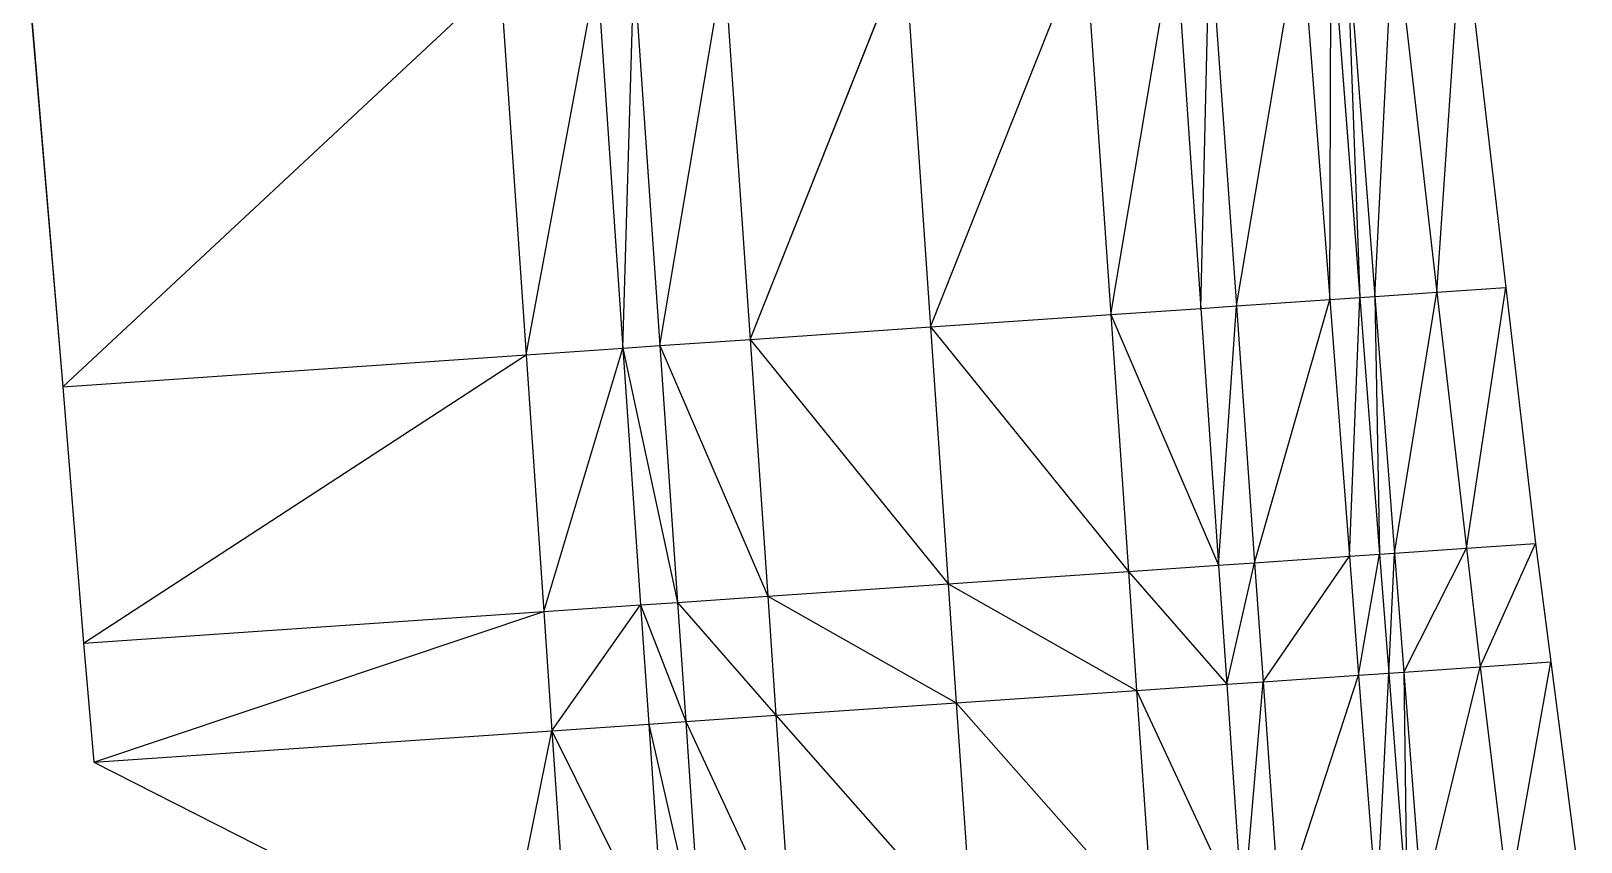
# Model space of a CAD drawing. Extents: x 2195426 to 2196998, y 328445 to 330532.
# Drawn here: x 2196039.1 to 2196142, y 328862.6 to 328916.4 of the extents above; entities that cross this region are included whole.
import ezdxf

# ---------------------------------------------------------------- set-up
doc = ezdxf.new("R2010")
doc.units = 0
doc.layers.add('LS-TIN-BOTTOM', color=1, linetype='CONTINUOUS')
doc.layers.add('LS-TIN-TOP', color=3, linetype='CONTINUOUS')

msp = doc.modelspace()

# ---------------------------------------------------------------- linework, layer by layer
at = {"layer": 'LS-TIN-BOTTOM'}
for p, q in [((2196132.4578, 328899.0453, 1203.5656), (2196134.1508, 328924.221, 1205.1772)), ((2196134.1508, 328924.221, 1205.1772), (2196137.0294, 328899.3599, 1206.3151)), ((2196119.1442, 328898.1291, 1200.436), (2196123.4338, 328923.4835, 1199.2225)), ((2196123.4338, 328923.4835, 1199.2225), (2196125.3417, 328898.5556, 1199.2061)), ((2196125.3417, 328898.5556, 1199.2061), (2196125.4291, 328923.6208, 1198.6225)), ((2196125.4291, 328923.6208, 1198.6225), (2196127.3369, 328898.6929, 1198.6061)), ((2196126.4268, 328923.6894, 1198.6225), (2196127.3369, 328898.6929, 1198.6061)), ((2196126.4268, 328923.6894, 1198.6225), (2196128.3346, 328898.7616, 1198.6061)), ((2196128.3346, 328898.7616, 1198.6061), (2196129.6013, 328923.9079, 1202.441)), ((2196129.6013, 328923.9079, 1202.441), (2196132.4578, 328899.0453, 1203.5656)), ((2196098.8321, 328896.7313, 1201.134), (2196109.0875, 328922.4962, 1201.0281)), ((2196109.0875, 328922.4962, 1201.0281), (2196110.8039, 328897.5552, 1201.0762)), ((2196110.8039, 328897.5552, 1201.0762), (2196115.0734, 328922.9081, 1200.8818)), ((2196115.0734, 328922.9081, 1200.8818), (2196116.7897, 328897.9671, 1200.9033)), ((2196116.7897, 328897.9671, 1200.9033), (2196117.3756, 328923.0666, 1200.4249)), ((2196117.3756, 328923.0666, 1200.4249), (2196119.1442, 328898.1291, 1200.436)), ((2196086.8605, 328895.9075, 1200.99), (2196097.1157, 328921.6724, 1201.0328)), ((2196097.1157, 328921.6724, 1201.0328), (2196098.8321, 328896.7313, 1201.134)), ((2196071.9922, 328894.8843, 1199.0111), (2196076.7124, 328920.2683, 1200.1873)), ((2196076.7124, 328920.2683, 1200.1873), (2196078.4287, 328895.3273, 1200.2885)), ((2196078.4287, 328895.3273, 1200.2885), (2196079.1583, 328920.4366, 1200.6726)), ((2196079.1583, 328920.4366, 1200.6726), (2196080.8746, 328895.4956, 1200.7738)), ((2196080.8746, 328895.4956, 1200.7738), (2196085.1442, 328920.8485, 1200.8888)), ((2196085.1442, 328920.8485, 1200.8888), (2196086.8605, 328895.9075, 1200.99)), ((2196041.2564, 328892.7692, 1192.8494), (2196070.2759, 328919.8254, 1198.9099)), ((2196070.2759, 328919.8254, 1198.9099), (2196071.9922, 328894.8843, 1199.0111)), ((2196039.1366, 328917.6825, 1192.6673), (2196041.2564, 328892.7692, 1192.8494)), ((2196119.1442, 328898.1291, 1200.436), (2196125.3417, 328898.5556, 1199.2061)), ((2196120.3541, 328881.0913, 1200.4433), (2196125.3417, 328898.5556, 1199.2061)), ((2196125.3417, 328898.5556, 1199.2061), (2196127.3369, 328898.6929, 1198.6061)), ((2196125.3417, 328898.5556, 1199.2061), (2196126.6503, 328881.5246, 1199.1938)), ((2196126.6503, 328881.5246, 1199.1938), (2196127.3369, 328898.6929, 1198.6061)), ((2196127.3369, 328898.6929, 1198.6061), (2196128.3346, 328898.7616, 1198.6061)), ((2196127.3369, 328898.6929, 1198.6061), (2196128.6456, 328881.6619, 1198.5938)), ((2196128.3346, 328898.7616, 1198.6061), (2196132.4578, 328899.0453, 1203.5656)), ((2196128.3346, 328898.7616, 1198.6061), (2196128.6456, 328881.6619, 1198.5938)), ((2196128.3346, 328898.7616, 1198.6061), (2196129.6432, 328881.7305, 1198.5938)), ((2196129.6432, 328881.7305, 1198.5938), (2196132.4578, 328899.0453, 1203.5656)), ((2196132.4578, 328899.0453, 1203.5656), (2196137.0294, 328899.3599, 1206.3151)), ((2196132.4578, 328899.0453, 1203.5656), (2196134.4157, 328882.059, 1204.3343)), ((2196134.4157, 328882.059, 1204.3343), (2196137.0294, 328899.3599, 1206.3151)), ((2196137.0294, 328899.3599, 1206.3151), (2196138.9873, 328882.3736, 1207.0838)), ((2196098.8321, 328896.7313, 1201.134), (2196110.8039, 328897.5552, 1201.0762)), ((2196110.8039, 328897.5552, 1201.0762), (2196116.7897, 328897.9671, 1200.9033)), ((2196110.8039, 328897.5552, 1201.0762), (2196111.9765, 328880.5148, 1201.1091)), ((2196110.8039, 328897.5552, 1201.0762), (2196117.9624, 328880.9267, 1200.9179)), ((2196116.7897, 328897.9671, 1200.9033), (2196119.1442, 328898.1291, 1200.436)), ((2196116.7897, 328897.9671, 1200.9033), (2196117.9624, 328880.9267, 1200.9179)), ((2196117.9624, 328880.9267, 1200.9179), (2196119.1442, 328898.1291, 1200.436)), ((2196119.1442, 328898.1291, 1200.436), (2196120.3541, 328881.0913, 1200.4433)), ((2196086.8605, 328895.9075, 1200.99), (2196098.8321, 328896.7313, 1201.134)), ((2196098.8321, 328896.7313, 1201.134), (2196100.0047, 328879.6909, 1201.2031)), ((2196098.8321, 328896.7313, 1201.134), (2196111.9765, 328880.5148, 1201.1091)), ((2196078.4287, 328895.3273, 1200.2885), (2196080.8746, 328895.4956, 1200.7738)), ((2196080.8746, 328895.4956, 1200.7738), (2196086.8605, 328895.9075, 1200.99)), ((2196080.8746, 328895.4956, 1200.7738), (2196082.0473, 328878.4552, 1200.8429)), ((2196080.8746, 328895.4956, 1200.7738), (2196088.0331, 328878.8671, 1201.0591)), ((2196086.8605, 328895.9075, 1200.99), (2196088.0331, 328878.8671, 1201.0591)), ((2196086.8605, 328895.9075, 1200.99), (2196100.0047, 328879.6909, 1201.2031)), ((2196041.2564, 328892.7692, 1192.8494), (2196071.9922, 328894.8843, 1199.0111)), ((2196042.6188, 328875.7419, 1192.9566), (2196071.9922, 328894.8843, 1199.0111)), ((2196071.9922, 328894.8843, 1199.0111), (2196078.4287, 328895.3273, 1200.2885)), ((2196071.9922, 328894.8843, 1199.0111), (2196073.1649, 328877.8439, 1199.0803)), ((2196073.1649, 328877.8439, 1199.0803), (2196078.4287, 328895.3273, 1200.2885)), ((2196078.4287, 328895.3273, 1200.2885), (2196079.6014, 328878.2869, 1200.3577)), ((2196078.4287, 328895.3273, 1200.2885), (2196082.0473, 328878.4552, 1200.8429)), ((2196041.2564, 328892.7692, 1192.8494), (2196042.6188, 328875.7419, 1192.9566)), ((2196129.6432, 328881.7305, 1198.5938), (2196134.4157, 328882.059, 1204.3343)), ((2196130.2514, 328873.8344, 1198.5911), (2196134.4157, 328882.059, 1204.3343)), ((2196134.4157, 328882.059, 1204.3343), (2196138.9873, 328882.3736, 1207.0838)), ((2196134.4157, 328882.059, 1204.3343), (2196135.3223, 328874.1833, 1204.6906)), ((2196135.3223, 328874.1833, 1204.6906), (2196138.9873, 328882.3736, 1207.0838)), ((2196138.9873, 328882.3736, 1207.0838), (2196140.0122, 328874.5061, 1207.5112)), ((2196117.9624, 328880.9267, 1200.9179), (2196120.3541, 328881.0913, 1200.4433)), ((2196118.506, 328873.0261, 1200.9281), (2196120.3541, 328881.0913, 1200.4433)), ((2196120.3541, 328881.0913, 1200.4433), (2196126.6503, 328881.5246, 1199.1938)), ((2196120.3541, 328881.0913, 1200.4433), (2196120.9154, 328873.1919, 1200.4499)), ((2196120.9154, 328873.1919, 1200.4499), (2196126.6503, 328881.5246, 1199.1938)), ((2196126.6503, 328881.5246, 1199.1938), (2196128.6456, 328881.6619, 1198.5938)), ((2196126.6503, 328881.5246, 1199.1938), (2196127.2585, 328873.6284, 1199.1911)), ((2196127.2585, 328873.6284, 1199.1911), (2196128.6456, 328881.6619, 1198.5938)), ((2196128.6456, 328881.6619, 1198.5938), (2196129.6432, 328881.7305, 1198.5938)), ((2196128.6456, 328881.6619, 1198.5938), (2196129.2538, 328873.7657, 1198.5911)), ((2196129.2538, 328873.7657, 1198.5911), (2196129.6432, 328881.7305, 1198.5938)), ((2196129.6432, 328881.7305, 1198.5938), (2196130.2514, 328873.8344, 1198.5911)), ((2196100.0047, 328879.6909, 1201.2031), (2196111.9765, 328880.5148, 1201.1091)), ((2196111.9765, 328880.5148, 1201.1091), (2196117.9624, 328880.9267, 1200.9179)), ((2196111.9765, 328880.5148, 1201.1091), (2196112.5202, 328872.6142, 1201.1276)), ((2196111.9765, 328880.5148, 1201.1091), (2196118.506, 328873.0261, 1200.9281)), ((2196117.9624, 328880.9267, 1200.9179), (2196118.506, 328873.0261, 1200.9281)), ((2196088.0331, 328878.8671, 1201.0591), (2196100.0047, 328879.6909, 1201.2031)), ((2196100.0047, 328879.6909, 1201.2031), (2196100.5484, 328871.7903, 1201.2385)), ((2196100.0047, 328879.6909, 1201.2031), (2196112.5202, 328872.6142, 1201.1276)), ((2196073.1649, 328877.8439, 1199.0803), (2196079.6014, 328878.2869, 1200.3577)), ((2196073.7086, 328869.9433, 1199.1156), (2196079.6014, 328878.2869, 1200.3577)), ((2196079.6014, 328878.2869, 1200.3577), (2196082.0473, 328878.4552, 1200.8429)), ((2196079.6014, 328878.2869, 1200.3577), (2196080.145, 328870.3863, 1200.393)), ((2196079.6014, 328878.2869, 1200.3577), (2196082.591, 328870.5546, 1200.8783)), ((2196082.0473, 328878.4552, 1200.8429), (2196088.0331, 328878.8671, 1201.0591)), ((2196082.0473, 328878.4552, 1200.8429), (2196082.591, 328870.5546, 1200.8783)), ((2196082.0473, 328878.4552, 1200.8429), (2196088.5768, 328870.9665, 1201.0945)), ((2196088.0331, 328878.8671, 1201.0591), (2196088.5768, 328870.9665, 1201.0945)), ((2196088.0331, 328878.8671, 1201.0591), (2196100.5484, 328871.7903, 1201.2385)), ((2196042.6188, 328875.7419, 1192.9566), (2196073.1649, 328877.8439, 1199.0803)), ((2196043.3007, 328867.8508, 1193.0197), (2196073.1649, 328877.8439, 1199.0803)), ((2196073.1649, 328877.8439, 1199.0803), (2196073.7086, 328869.9433, 1199.1156)), ((2196042.6188, 328875.7419, 1192.9566), (2196043.3007, 328867.8508, 1193.0197)), ((2196129.2538, 328873.7657, 1198.5911), (2196130.2514, 328873.8344, 1198.5911)), ((2196130.2514, 328873.8344, 1198.5911), (2196135.3223, 328874.1833, 1204.6906)), ((2196130.2514, 328873.8344, 1198.5911), (2196130.4552, 328858.2046, 1198.6047)), ((2196130.2514, 328873.8344, 1198.5911), (2196131.4528, 328858.2733, 1198.6047)), ((2196131.4528, 328858.2733, 1198.6047), (2196135.3223, 328874.1833, 1204.6906)), ((2196135.3223, 328874.1833, 1204.6906), (2196140.0122, 328874.5061, 1207.5112)), ((2196135.3223, 328874.1833, 1204.6906), (2196137.207, 328858.6693, 1205.526)), ((2196137.207, 328858.6693, 1205.526), (2196140.0122, 328874.5061, 1207.5112)), ((2196140.0122, 328874.5061, 1207.5112), (2196142.0164, 328859.0002, 1208.4184)), ((2196112.5202, 328872.6142, 1201.1276), (2196118.506, 328873.0261, 1200.9281)), ((2196118.506, 328873.0261, 1200.9281), (2196120.9154, 328873.1919, 1200.4499)), ((2196118.506, 328873.0261, 1200.9281), (2196119.5775, 328857.4561, 1200.9673)), ((2196119.5775, 328857.4561, 1200.9673), (2196120.9154, 328873.1919, 1200.4499)), ((2196120.9154, 328873.1919, 1200.4499), (2196127.2585, 328873.6284, 1199.1911)), ((2196120.9154, 328873.1919, 1200.4499), (2196122.0224, 328857.6243, 1200.4821)), ((2196122.0224, 328857.6243, 1200.4821), (2196127.2585, 328873.6284, 1199.1911)), ((2196127.2585, 328873.6284, 1199.1911), (2196129.2538, 328873.7657, 1198.5911)), ((2196127.2585, 328873.6284, 1199.1911), (2196128.4599, 328858.0673, 1199.2047)), ((2196128.4599, 328858.0673, 1199.2047), (2196129.2538, 328873.7657, 1198.5911)), ((2196129.2538, 328873.7657, 1198.5911), (2196130.4552, 328858.2046, 1198.6047)), ((2196088.5768, 328870.9665, 1201.0945), (2196100.5484, 328871.7903, 1201.2385)), ((2196100.5484, 328871.7903, 1201.2385), (2196112.5202, 328872.6142, 1201.1276)), ((2196100.5484, 328871.7903, 1201.2385), (2196101.6199, 328856.2203, 1201.3275)), ((2196100.5484, 328871.7903, 1201.2385), (2196113.5917, 328857.0442, 1201.1835)), ((2196112.5202, 328872.6142, 1201.1276), (2196113.5917, 328857.0442, 1201.1835)), ((2196112.5202, 328872.6142, 1201.1276), (2196119.5775, 328857.4561, 1200.9673)), ((2196082.591, 328870.5546, 1200.8783), (2196088.5768, 328870.9665, 1201.0945)), ((2196088.5768, 328870.9665, 1201.0945), (2196089.6483, 328855.3965, 1201.1835)), ((2196088.5768, 328870.9665, 1201.0945), (2196101.6199, 328856.2203, 1201.3275)), ((2196043.3007, 328867.8508, 1193.0197), (2196073.7086, 328869.9433, 1199.1156)), ((2196070.4822, 328854.0776, 1198.3431), (2196073.7086, 328869.9433, 1199.1156)), ((2196073.7086, 328869.9433, 1199.1156), (2196080.145, 328870.3863, 1200.393)), ((2196073.7086, 328869.9433, 1199.1156), (2196074.78, 328854.3733, 1199.2047)), ((2196073.7086, 328869.9433, 1199.1156), (2196081.2165, 328854.8163, 1200.4821)), ((2196080.145, 328870.3863, 1200.393), (2196082.591, 328870.5546, 1200.8783)), ((2196080.145, 328870.3863, 1200.393), (2196081.2165, 328854.8163, 1200.4821)), ((2196080.145, 328870.3863, 1200.393), (2196083.6624, 328854.9846, 1200.9673)), ((2196082.591, 328870.5546, 1200.8783), (2196083.6624, 328854.9846, 1200.9673)), ((2196082.591, 328870.5546, 1200.8783), (2196089.6483, 328855.3965, 1201.1835)), ((2196043.3007, 328867.8508, 1193.0197), (2196070.4822, 328854.0776, 1198.3431))]:
    msp.add_line(p, q, dxfattribs=at)
at = {"layer": 'LS-TIN-TOP'}
for p, q in [((2196132.457786, 328899.045326, 1212.100093), (2196134.150846, 328924.220961, 1214.786056)), ((2196134.150846, 328924.220961, 1214.786056), (2196137.02941, 328899.359926, 1216.682529)), ((2196119.144249, 328898.129146, 1206.884018), (2196123.433838, 328923.483462, 1204.861623)), ((2196123.433838, 328923.483462, 1204.861623), (2196125.341665, 328898.555626, 1204.834191)), ((2196125.341665, 328898.555626, 1204.834191), (2196125.429119, 328923.620769, 1203.861623)), ((2196125.429119, 328923.620769, 1203.861623), (2196127.336946, 328898.692932, 1203.834191)), ((2196126.426759, 328923.689422, 1203.861623), (2196127.336946, 328898.692932, 1203.834191)), ((2196126.426759, 328923.689422, 1203.861623), (2196128.334586, 328898.761586, 1203.834191)), ((2196128.334586, 328898.761586, 1203.834191), (2196129.601331, 328923.907883, 1210.225781)), ((2196129.601331, 328923.907883, 1210.225781), (2196132.457786, 328899.045326, 1212.100093)), ((2196098.832073, 328896.73135, 1208.047324), (2196109.087526, 328922.496211, 1207.870913)), ((2196109.087526, 328922.496211, 1207.870913), (2196110.803859, 328897.555197, 1207.951074)), ((2196110.803859, 328897.555197, 1207.951074), (2196115.07337, 328922.908131, 1207.62703)), ((2196115.07337, 328922.908131, 1207.62703), (2196116.789703, 328897.967116, 1207.662856)), ((2196116.789703, 328897.967116, 1207.662856), (2196117.375572, 328923.066559, 1206.865546)), ((2196117.375572, 328923.066559, 1206.865546), (2196119.144249, 328898.129146, 1206.884018)), ((2196086.860485, 328895.907517, 1207.807326), (2196097.115739, 328921.672364, 1207.878662)), ((2196097.115739, 328921.672364, 1207.878662), (2196098.832073, 328896.73135, 1208.047324)), ((2196071.992223, 328894.884347, 1204.509258), (2196076.712381, 328920.268293, 1206.46963)), ((2196076.712381, 328920.268293, 1206.46963), (2196078.428714, 328895.327278, 1206.638292)), ((2196078.428714, 328895.327278, 1206.638292), (2196079.158309, 328920.436611, 1207.278376)), ((2196079.158309, 328920.436611, 1207.278376), (2196080.874642, 328895.495597, 1207.447038)), ((2196080.874642, 328895.495597, 1207.447038), (2196085.144152, 328920.848531, 1207.638664)), ((2196085.144152, 328920.848531, 1207.638664), (2196086.860485, 328895.907517, 1207.807326)), ((2196041.256437, 328892.769242, 1194.239765), (2196070.27589, 328919.825361, 1204.340596)), ((2196070.27589, 328919.825361, 1204.340596), (2196071.992223, 328894.884347, 1204.509258)), ((2196039.136629, 328917.682491, 1193.936294), (2196041.256437, 328892.769242, 1194.239765)), ((2196119.144249, 328898.129146, 1206.884018), (2196125.341665, 328898.555626, 1204.834191)), ((2196120.354098, 328881.091295, 1206.896175), (2196125.341665, 328898.555626, 1204.834191)), ((2196125.341665, 328898.555626, 1204.834191), (2196127.336946, 328898.692932, 1203.834191)), ((2196125.341665, 328898.555626, 1204.834191), (2196126.650271, 328881.52457, 1204.813754)), ((2196126.650271, 328881.52457, 1204.813754), (2196127.336946, 328898.692932, 1203.834191)), ((2196127.336946, 328898.692932, 1203.834191), (2196128.334586, 328898.761586, 1203.834191)), ((2196127.336946, 328898.692932, 1203.834191), (2196128.645552, 328881.661877, 1203.813754)), ((2196128.334586, 328898.761586, 1203.834191), (2196132.457786, 328899.045326, 1212.100093)), ((2196128.334586, 328898.761586, 1203.834191), (2196128.645552, 328881.661877, 1203.813754)), ((2196128.334586, 328898.761586, 1203.834191), (2196129.643192, 328881.73053, 1203.813754)), ((2196129.643192, 328881.73053, 1203.813754), (2196132.457786, 328899.045326, 1212.100093)), ((2196132.457786, 328899.045326, 1212.100093), (2196137.02941, 328899.359926, 1216.682529)), ((2196132.457786, 328899.045326, 1212.100093), (2196134.415658, 328882.058951, 1213.381259)), ((2196134.415658, 328882.058951, 1213.381259), (2196137.02941, 328899.359926, 1216.682529)), ((2196137.02941, 328899.359926, 1216.682529), (2196138.987283, 328882.37355, 1217.963696)), ((2196098.832073, 328896.73135, 1208.047324), (2196110.803859, 328897.555197, 1207.951074)), ((2196110.803859, 328897.555197, 1207.951074), (2196116.789703, 328897.967116, 1207.662856)), ((2196110.803859, 328897.555197, 1207.951074), (2196111.976507, 328880.514785, 1208.005843)), ((2196110.803859, 328897.555197, 1207.951074), (2196117.962351, 328880.926705, 1207.687318)), ((2196116.789703, 328897.967116, 1207.662856), (2196119.144249, 328898.129146, 1206.884018)), ((2196116.789703, 328897.967116, 1207.662856), (2196117.962351, 328880.926705, 1207.687318)), ((2196117.962351, 328880.926705, 1207.687318), (2196119.144249, 328898.129146, 1206.884018)), ((2196119.144249, 328898.129146, 1206.884018), (2196120.354098, 328881.091295, 1206.896175)), ((2196086.860485, 328895.907517, 1207.807326), (2196098.832073, 328896.73135, 1208.047324)), ((2196098.832073, 328896.73135, 1208.047324), (2196100.00472, 328879.690938, 1208.162559)), ((2196098.832073, 328896.73135, 1208.047324), (2196111.976507, 328880.514785, 1208.005843)), ((2196078.428714, 328895.327278, 1206.638292), (2196080.874642, 328895.495597, 1207.447038)), ((2196080.874642, 328895.495597, 1207.447038), (2196086.860485, 328895.907517, 1207.807326)), ((2196080.874642, 328895.495597, 1207.447038), (2196082.04729, 328878.455185, 1207.562272)), ((2196080.874642, 328895.495597, 1207.447038), (2196088.033133, 328878.867105, 1207.922561)), ((2196086.860485, 328895.907517, 1207.807326), (2196088.033133, 328878.867105, 1207.922561)), ((2196086.860485, 328895.907517, 1207.807326), (2196100.00472, 328879.690938, 1208.162559)), ((2196041.256437, 328892.769242, 1194.239765), (2196071.992223, 328894.884347, 1204.509258)), ((2196042.618794, 328875.741886, 1194.418386), (2196071.992223, 328894.884347, 1204.509258)), ((2196071.992223, 328894.884347, 1204.509258), (2196078.428714, 328895.327278, 1206.638292)), ((2196071.992223, 328894.884347, 1204.509258), (2196073.164871, 328877.843936, 1204.624492)), ((2196073.164871, 328877.843936, 1204.624492), (2196078.428714, 328895.327278, 1206.638292)), ((2196078.428714, 328895.327278, 1206.638292), (2196079.601361, 328878.286867, 1206.753526)), ((2196078.428714, 328895.327278, 1206.638292), (2196082.04729, 328878.455185, 1207.562272)), ((2196041.256437, 328892.769242, 1194.239765), (2196042.618794, 328875.741886, 1194.418386)), ((2196129.643192, 328881.73053, 1203.813754), (2196134.415658, 328882.058951, 1213.381259)), ((2196130.251391, 328873.834367, 1203.809299), (2196134.415658, 328882.058951, 1213.381259)), ((2196134.415658, 328882.058951, 1213.381259), (2196138.987283, 328882.37355, 1217.963696)), ((2196134.415658, 328882.058951, 1213.381259), (2196135.322308, 328874.183326, 1213.975119)), ((2196135.322308, 328874.183326, 1213.975119), (2196138.987283, 328882.37355, 1217.963696)), ((2196138.987283, 328882.37355, 1217.963696), (2196140.012157, 328874.506061, 1218.676059)), ((2196117.962351, 328880.926705, 1207.687318), (2196120.354098, 328881.091295, 1206.896175)), ((2196118.506036, 328873.026102, 1207.704165), (2196120.354098, 328881.091295, 1206.896175)), ((2196120.354098, 328881.091295, 1206.896175), (2196126.650271, 328881.52457, 1204.813754)), ((2196120.354098, 328881.091295, 1206.896175), (2196120.915422, 328873.191906, 1206.907188)), ((2196120.915422, 328873.191906, 1206.907188), (2196126.650271, 328881.52457, 1204.813754)), ((2196126.650271, 328881.52457, 1204.813754), (2196128.645552, 328881.661877, 1203.813754)), ((2196126.650271, 328881.52457, 1204.813754), (2196127.25847, 328873.628407, 1204.809299)), ((2196127.25847, 328873.628407, 1204.809299), (2196128.645552, 328881.661877, 1203.813754)), ((2196128.645552, 328881.661877, 1203.813754), (2196129.643192, 328881.73053, 1203.813754)), ((2196128.645552, 328881.661877, 1203.813754), (2196129.253751, 328873.765714, 1203.809299)), ((2196129.253751, 328873.765714, 1203.809299), (2196129.643192, 328881.73053, 1203.813754)), ((2196129.643192, 328881.73053, 1203.813754), (2196130.251391, 328873.834367, 1203.809299)), ((2196100.00472, 328879.690938, 1208.162559), (2196111.976507, 328880.514785, 1208.005843)), ((2196111.976507, 328880.514785, 1208.005843), (2196117.962351, 328880.926705, 1207.687318)), ((2196111.976507, 328880.514785, 1208.005843), (2196112.520193, 328872.614182, 1208.036746)), ((2196111.976507, 328880.514785, 1208.005843), (2196118.506036, 328873.026102, 1207.704165)), ((2196117.962351, 328880.926705, 1207.687318), (2196118.506036, 328873.026102, 1207.704165)), ((2196088.033133, 328878.867105, 1207.922561), (2196100.00472, 328879.690938, 1208.162559)), ((2196100.00472, 328879.690938, 1208.162559), (2196100.548406, 328871.790335, 1208.221496)), ((2196100.00472, 328879.690938, 1208.162559), (2196112.520193, 328872.614182, 1208.036746)), ((2196073.164871, 328877.843936, 1204.624492), (2196079.601361, 328878.286867, 1206.753526)), ((2196073.708556, 328869.943332, 1204.683429), (2196079.601361, 328878.286867, 1206.753526)), ((2196079.601361, 328878.286867, 1206.753526), (2196082.04729, 328878.455185, 1207.562272)), ((2196079.601361, 328878.286867, 1206.753526), (2196080.145047, 328870.386264, 1206.812464)), ((2196079.601361, 328878.286867, 1206.753526), (2196082.590975, 328870.554582, 1207.62121)), ((2196082.04729, 328878.455185, 1207.562272), (2196088.033133, 328878.867105, 1207.922561)), ((2196082.04729, 328878.455185, 1207.562272), (2196082.590975, 328870.554582, 1207.62121)), ((2196082.04729, 328878.455185, 1207.562272), (2196088.576819, 328870.966502, 1207.981498)), ((2196088.033133, 328878.867105, 1207.922561), (2196088.576819, 328870.966502, 1207.981498)), ((2196088.033133, 328878.867105, 1207.922561), (2196100.548406, 328871.790335, 1208.221496)), ((2196042.618794, 328875.741886, 1194.418386), (2196073.164871, 328877.843936, 1204.624492)), ((2196043.300691, 328867.850794, 1194.523503), (2196073.164871, 328877.843936, 1204.624492)), ((2196073.164871, 328877.843936, 1204.624492), (2196073.708556, 328869.943332, 1204.683429)), ((2196042.618794, 328875.741886, 1194.418386), (2196043.300691, 328867.850794, 1194.523503)), ((2196129.253751, 328873.765714, 1203.809299), (2196130.251391, 328873.834367, 1203.809299)), ((2196130.251391, 328873.834367, 1203.809299), (2196135.322308, 328874.183326, 1213.975119)), ((2196130.251391, 328873.834367, 1203.809299), (2196130.455197, 328858.204645, 1203.831837)), ((2196130.251391, 328873.834367, 1203.809299), (2196131.452838, 328858.273298, 1203.831837)), ((2196131.452838, 328858.273298, 1203.831837), (2196135.322308, 328874.183326, 1213.975119)), ((2196135.322308, 328874.183326, 1213.975119), (2196140.012157, 328874.506061, 1218.676059)), ((2196135.322308, 328874.183326, 1213.975119), (2196137.206995, 328858.669275, 1215.367368)), ((2196137.206995, 328858.669275, 1215.367368), (2196140.012157, 328874.506061, 1218.676059)), ((2196140.012157, 328874.506061, 1218.676059), (2196142.01638, 328859.000236, 1220.188128)), ((2196112.520193, 328872.614182, 1208.036746), (2196118.506036, 328873.026102, 1207.704165)), ((2196118.506036, 328873.026102, 1207.704165), (2196120.915422, 328873.191906, 1206.907188)), ((2196118.506036, 328873.026102, 1207.704165), (2196119.577497, 328857.456089, 1207.769617)), ((2196119.577497, 328857.456089, 1207.769617), (2196120.915422, 328873.191906, 1206.907188)), ((2196120.915422, 328873.191906, 1206.907188), (2196127.25847, 328873.628407, 1204.809299)), ((2196120.915422, 328873.191906, 1206.907188), (2196122.022398, 328857.624336, 1206.960892)), ((2196122.022398, 328857.624336, 1206.960892), (2196127.25847, 328873.628407, 1204.809299)), ((2196127.25847, 328873.628407, 1204.809299), (2196129.253751, 328873.765714, 1203.809299)), ((2196127.25847, 328873.628407, 1204.809299), (2196128.459916, 328858.067338, 1204.831837)), ((2196128.459916, 328858.067338, 1204.831837), (2196129.253751, 328873.765714, 1203.809299)), ((2196129.253751, 328873.765714, 1203.809299), (2196130.455197, 328858.204645, 1203.831837)), ((2196088.576819, 328870.966502, 1207.981498), (2196100.548406, 328871.790335, 1208.221496)), ((2196100.548406, 328871.790335, 1208.221496), (2196112.520193, 328872.614182, 1208.036746)), ((2196100.548406, 328871.790335, 1208.221496), (2196101.619867, 328856.220322, 1208.369903)), ((2196100.548406, 328871.790335, 1208.221496), (2196113.591654, 328857.044169, 1208.129905)), ((2196112.520193, 328872.614182, 1208.036746), (2196113.591654, 328857.044169, 1208.129905)), ((2196112.520193, 328872.614182, 1208.036746), (2196119.577497, 328857.456089, 1207.769617)), ((2196082.590975, 328870.554582, 1207.62121), (2196088.576819, 328870.966502, 1207.981498)), ((2196088.576819, 328870.966502, 1207.981498), (2196089.64828, 328855.396489, 1208.129905)), ((2196088.576819, 328870.966502, 1207.981498), (2196101.619867, 328856.220322, 1208.369903)), ((2196043.300691, 328867.850794, 1194.523503), (2196073.708556, 328869.943332, 1204.683429)), ((2196070.482171, 328854.07756, 1203.395833), (2196073.708556, 328869.943332, 1204.683429)), ((2196073.708556, 328869.943332, 1204.683429), (2196080.145047, 328870.386264, 1206.812464)), ((2196073.708556, 328869.943332, 1204.683429), (2196074.780018, 328854.373319, 1204.831837)), ((2196073.708556, 328869.943332, 1204.683429), (2196081.216508, 328854.816251, 1206.960871)), ((2196080.145047, 328870.386264, 1206.812464), (2196082.590975, 328870.554582, 1207.62121)), ((2196080.145047, 328870.386264, 1206.812464), (2196081.216508, 328854.816251, 1206.960871)), ((2196080.145047, 328870.386264, 1206.812464), (2196083.662436, 328854.984569, 1207.769617)), ((2196082.590975, 328870.554582, 1207.62121), (2196083.662436, 328854.984569, 1207.769617)), ((2196082.590975, 328870.554582, 1207.62121), (2196089.64828, 328855.396489, 1208.129905)), ((2196043.300691, 328867.850794, 1194.523503), (2196070.482171, 328854.07756, 1203.395833))]:
    msp.add_line(p, q, dxfattribs=at)

doc.saveas('drawing.dxf')
